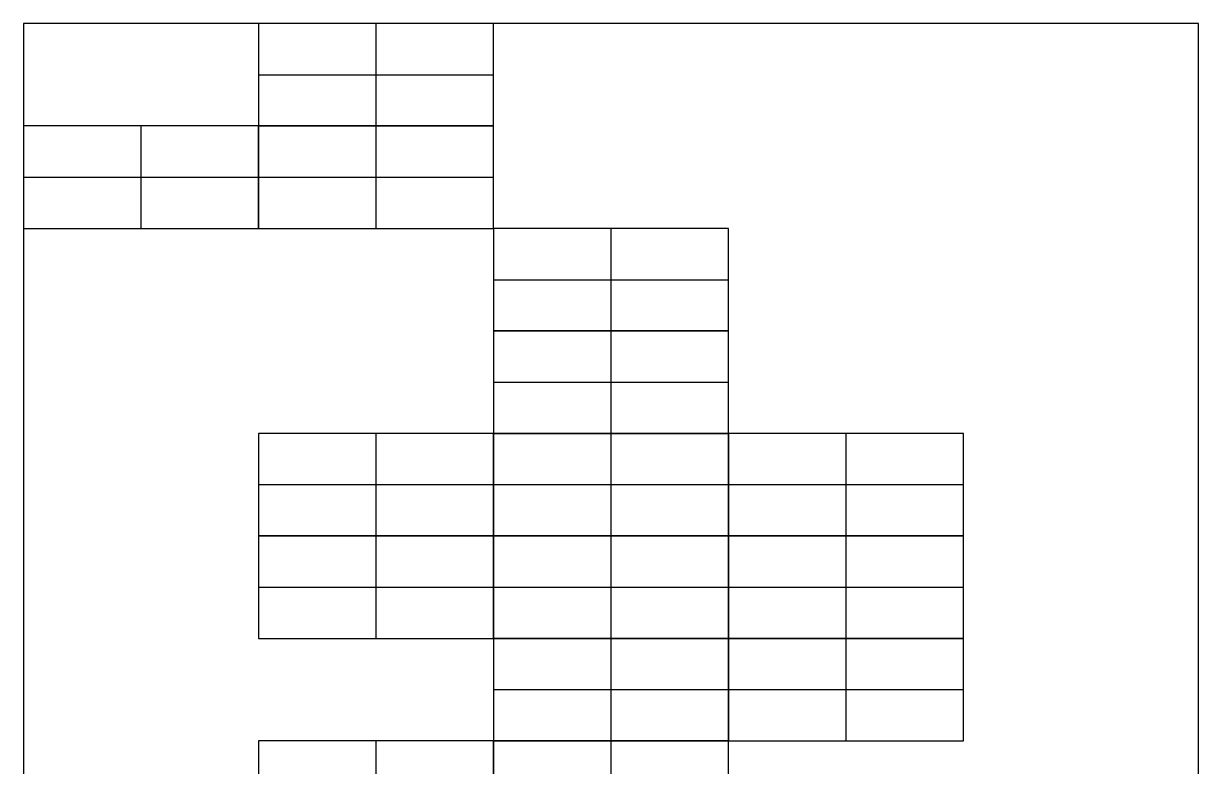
# Model space of a CAD drawing. Header units: millimetres. Extents: x 0.42 to 2.75, y -0.18 to 1.56.
# Drawn here: x 1.56 to 1.9412, y 0.4239 to 0.665 of the extents above; entities that cross this region are included whole.
import ezdxf

# ---------------------------------------------------------------- set-up
doc = ezdxf.new("R2010")
doc.units = ezdxf.units.MM
doc.header["$MEASUREMENT"] = 0
doc.layers.add('PA', color=5, linetype='Continuous', true_color=0x0000ff)

msp = doc.modelspace()

# ---------------------------------------------------------------- linework, layer by layer
at = {"layer": 'PA'}
for p, q in [((1.71248, 0.665), (1.63623, 0.665)), ((1.63623, 0.665), (1.63623, 0.63175)), ((1.71248, 0.665, 0.0225), (1.63623, 0.665, 0.0225)), ((1.63623, 0.665, 0.0225), (1.63623, 0.63175, 0.0225)), ((1.63623, 0.665), (1.63623, 0.665, 0.0225)), ((1.71248, 0.63175), (1.71248, 0.665)), ((1.71248, 0.63175, 0.0225), (1.71248, 0.665, 0.0225)), ((1.71248, 0.665), (1.71248, 0.665, 0.0225)), ((1.63623, 0.63175), (1.55998, 0.63175)), ((1.55998, 0.63175), (1.55998, 0.5985)), ((1.63623, 0.63175, 0.0225), (1.55998, 0.63175, 0.0225)), ((1.55998, 0.63175, 0.0225), (1.55998, 0.5985, 0.0225)), ((1.55998, 0.63175), (1.55998, 0.63175, 0.0225)), ((1.63623, 0.63175, 0.0225), (1.55998, 0.63175, 0.0225)), ((1.55998, 0.63175, 0.0225), (1.55998, 0.5985, 0.0225)), ((1.63623, 0.63175, 0.045), (1.55998, 0.63175, 0.045)), ((1.55998, 0.63175, 0.045), (1.55998, 0.5985, 0.045)), ((1.55998, 0.63175, 0.0225), (1.55998, 0.63175, 0.045)), ((1.63623, 0.5985), (1.63623, 0.63175)), ((1.63623, 0.5985, 0.0225), (1.63623, 0.63175, 0.0225)), ((1.63623, 0.63175), (1.63623, 0.63175, 0.0225)), ((1.63623, 0.5985, 0.0225), (1.63623, 0.63175, 0.0225)), ((1.63623, 0.5985, 0.045), (1.63623, 0.63175, 0.045)), ((1.63623, 0.63175, 0.0225), (1.63623, 0.63175, 0.045)), ((1.71248, 0.63175), (1.63623, 0.63175)), ((1.63623, 0.63175), (1.63623, 0.5985)), ((1.71248, 0.63175, 0.0225), (1.63623, 0.63175, 0.0225)), ((1.63623, 0.63175, 0.0225), (1.63623, 0.5985, 0.0225)), ((1.63623, 0.63175), (1.63623, 0.63175, 0.0225)), ((1.63623, 0.63175), (1.71248, 0.63175)), ((1.63623, 0.63175, 0.0225), (1.71248, 0.63175, 0.0225)), ((1.63623, 0.63175), (1.63623, 0.63175, 0.0225)), ((1.71248, 0.5985), (1.71248, 0.63175)), ((1.71248, 0.5985, 0.0225), (1.71248, 0.63175, 0.0225)), ((1.71248, 0.63175), (1.71248, 0.63175, 0.0225)), ((1.71248, 0.63175), (1.71248, 0.63175, 0.0225)), ((1.55998, 0.5985), (1.63623, 0.5985)), ((1.55998, 0.5985, 0.0225), (1.63623, 0.5985, 0.0225)), ((1.55998, 0.5985), (1.55998, 0.5985, 0.0225)), ((1.55998, 0.5985, 0.0225), (1.63623, 0.5985, 0.0225)), ((1.55998, 0.5985, 0.045), (1.63623, 0.5985, 0.045)), ((1.55998, 0.5985, 0.0225), (1.55998, 0.5985, 0.045)), ((1.63623, 0.5985), (1.63623, 0.5985, 0.0225)), ((1.63623, 0.5985, 0.0225), (1.63623, 0.5985, 0.045)), ((1.63623, 0.5985), (1.71248, 0.5985)), ((1.63623, 0.5985, 0.0225), (1.71248, 0.5985, 0.0225)), ((1.63623, 0.5985), (1.63623, 0.5985, 0.0225)), ((1.71248, 0.5985), (1.71248, 0.5985, 0.0225)), ((1.78873, 0.5985), (1.71248, 0.5985)), ((1.71248, 0.5985), (1.71248, 0.56525)), ((1.78873, 0.5985, 0.0225), (1.71248, 0.5985, 0.0225)), ((1.71248, 0.5985, 0.0225), (1.71248, 0.56525, 0.0225)), ((1.71248, 0.5985), (1.71248, 0.5985, 0.0225)), ((1.78873, 0.56525), (1.78873, 0.5985)), ((1.78873, 0.56525, 0.0225), (1.78873, 0.5985, 0.0225)), ((1.78873, 0.5985), (1.78873, 0.5985, 0.0225)), ((1.78873, 0.56525), (1.71248, 0.56525)), ((1.71248, 0.56525), (1.71248, 0.532)), ((1.78873, 0.56525, 0.0225), (1.71248, 0.56525, 0.0225)), ((1.71248, 0.56525, 0.0225), (1.71248, 0.532, 0.0225)), ((1.71248, 0.56525), (1.71248, 0.56525, 0.0225)), ((1.78873, 0.56525, 0.0225), (1.71248, 0.56525, 0.0225)), ((1.71248, 0.56525, 0.0225), (1.71248, 0.532, 0.0225)), ((1.78873, 0.56525, 0.045), (1.71248, 0.56525, 0.045)), ((1.71248, 0.56525, 0.045), (1.71248, 0.532, 0.045)), ((1.71248, 0.56525, 0.0225), (1.71248, 0.56525, 0.045)), ((1.71248, 0.56525), (1.78873, 0.56525)), ((1.71248, 0.56525, 0.0225), (1.78873, 0.56525, 0.0225)), ((1.71248, 0.56525), (1.71248, 0.56525, 0.0225)), ((1.78873, 0.532), (1.78873, 0.56525)), ((1.78873, 0.532, 0.0225), (1.78873, 0.56525, 0.0225)), ((1.78873, 0.56525), (1.78873, 0.56525, 0.0225)), ((1.78873, 0.532, 0.0225), (1.78873, 0.56525, 0.0225)), ((1.78873, 0.532, 0.045), (1.78873, 0.56525, 0.045)), ((1.78873, 0.56525, 0.0225), (1.78873, 0.56525, 0.045)), ((1.78873, 0.56525), (1.78873, 0.56525, 0.0225)), ((1.71248, 0.532), (1.63623, 0.532)), ((1.63623, 0.532), (1.63623, 0.49875)), ((1.71248, 0.532, 0.0225), (1.63623, 0.532, 0.0225)), ((1.63623, 0.532, 0.0225), (1.63623, 0.49875, 0.0225)), ((1.63623, 0.532), (1.63623, 0.532, 0.0225)), ((1.71248, 0.532, 0.0225), (1.63623, 0.532, 0.0225)), ((1.63623, 0.532, 0.0225), (1.63623, 0.49875, 0.0225)), ((1.71248, 0.532, 0.045), (1.63623, 0.532, 0.045)), ((1.63623, 0.532, 0.045), (1.63623, 0.49875, 0.045)), ((1.63623, 0.532, 0.0225), (1.63623, 0.532, 0.045)), ((1.71248, 0.49875), (1.71248, 0.532)), ((1.71248, 0.49875, 0.0225), (1.71248, 0.532, 0.0225)), ((1.71248, 0.532), (1.71248, 0.532, 0.0225)), ((1.71248, 0.49875, 0.0225), (1.71248, 0.532, 0.0225)), ((1.71248, 0.49875, 0.045), (1.71248, 0.532, 0.045)), ((1.71248, 0.532, 0.0225), (1.71248, 0.532, 0.045)), ((1.78873, 0.532), (1.71248, 0.532)), ((1.71248, 0.532), (1.71248, 0.49875)), ((1.78873, 0.532, 0.0225), (1.71248, 0.532, 0.0225)), ((1.71248, 0.532, 0.0225), (1.71248, 0.49875, 0.0225)), ((1.71248, 0.532), (1.71248, 0.532, 0.0225)), ((1.78873, 0.532, 0.0225), (1.71248, 0.532, 0.0225)), ((1.71248, 0.532, 0.0225), (1.71248, 0.49875, 0.0225)), ((1.78873, 0.532, 0.045), (1.71248, 0.532, 0.045)), ((1.71248, 0.532, 0.045), (1.71248, 0.49875, 0.045)), ((1.71248, 0.532, 0.0225), (1.71248, 0.532, 0.045)), ((1.71248, 0.532), (1.78873, 0.532)), ((1.71248, 0.532, 0.0225), (1.78873, 0.532, 0.0225)), ((1.71248, 0.532), (1.71248, 0.532, 0.0225)), ((1.71248, 0.532, 0.0225), (1.78873, 0.532, 0.0225)), ((1.71248, 0.532, 0.045), (1.78873, 0.532, 0.045)), ((1.71248, 0.532, 0.0225), (1.71248, 0.532, 0.045)), ((1.78873, 0.49875), (1.78873, 0.532)), ((1.78873, 0.49875, 0.0225), (1.78873, 0.532, 0.0225)), ((1.78873, 0.532), (1.78873, 0.532, 0.0225)), ((1.78873, 0.49875, 0.0225), (1.78873, 0.532, 0.0225)), ((1.78873, 0.49875, 0.045), (1.78873, 0.532, 0.045)), ((1.78873, 0.532, 0.0225), (1.78873, 0.532, 0.045)), ((1.78873, 0.532), (1.78873, 0.532, 0.0225)), ((1.78873, 0.532, 0.0225), (1.78873, 0.532, 0.045)), ((1.86498, 0.532), (1.78873, 0.532)), ((1.78873, 0.532), (1.78873, 0.49875)), ((1.86498, 0.532, 0.0225), (1.78873, 0.532, 0.0225)), ((1.78873, 0.532, 0.0225), (1.78873, 0.49875, 0.0225)), ((1.78873, 0.532), (1.78873, 0.532, 0.0225)), ((1.86498, 0.532, 0.0225), (1.78873, 0.532, 0.0225)), ((1.78873, 0.532, 0.0225), (1.78873, 0.49875, 0.0225)), ((1.86498, 0.532, 0.045), (1.78873, 0.532, 0.045)), ((1.78873, 0.532, 0.045), (1.78873, 0.49875, 0.045)), ((1.78873, 0.532, 0.0225), (1.78873, 0.532, 0.045)), ((1.86498, 0.49875), (1.86498, 0.532)), ((1.86498, 0.49875, 0.0225), (1.86498, 0.532, 0.0225)), ((1.86498, 0.532), (1.86498, 0.532, 0.0225)), ((1.86498, 0.49875, 0.0225), (1.86498, 0.532, 0.0225)), ((1.86498, 0.49875, 0.045), (1.86498, 0.532, 0.045)), ((1.86498, 0.532, 0.0225), (1.86498, 0.532, 0.045)), ((1.71248, 0.49875), (1.63623, 0.49875)), ((1.63623, 0.49875), (1.63623, 0.4655)), ((1.71248, 0.49875, 0.0225), (1.63623, 0.49875, 0.0225)), ((1.63623, 0.49875, 0.0225), (1.63623, 0.4655, 0.0225)), ((1.63623, 0.49875), (1.63623, 0.49875, 0.0225)), ((1.71248, 0.49875, 0.0225), (1.63623, 0.49875, 0.0225)), ((1.63623, 0.49875, 0.0225), (1.63623, 0.4655, 0.0225)), ((1.71248, 0.49875, 0.045), (1.63623, 0.49875, 0.045)), ((1.63623, 0.49875, 0.045), (1.63623, 0.4655, 0.045)), ((1.63623, 0.49875, 0.0225), (1.63623, 0.49875, 0.045)), ((1.63623, 0.49875), (1.71248, 0.49875)), ((1.63623, 0.49875, 0.0225), (1.71248, 0.49875, 0.0225)), ((1.63623, 0.49875), (1.63623, 0.49875, 0.0225)), ((1.63623, 0.49875, 0.0225), (1.71248, 0.49875, 0.0225)), ((1.63623, 0.49875, 0.045), (1.71248, 0.49875, 0.045)), ((1.63623, 0.49875, 0.0225), (1.63623, 0.49875, 0.045)), ((1.71248, 0.4655), (1.71248, 0.49875)), ((1.71248, 0.4655, 0.0225), (1.71248, 0.49875, 0.0225)), ((1.71248, 0.49875), (1.71248, 0.49875, 0.0225)), ((1.71248, 0.4655, 0.0225), (1.71248, 0.49875, 0.0225)), ((1.71248, 0.4655, 0.045), (1.71248, 0.49875, 0.045)), ((1.71248, 0.49875, 0.0225), (1.71248, 0.49875, 0.045)), ((1.71248, 0.49875), (1.71248, 0.49875, 0.0225)), ((1.71248, 0.49875, 0.0225), (1.71248, 0.49875, 0.045)), ((1.78873, 0.49875), (1.71248, 0.49875)), ((1.71248, 0.49875), (1.71248, 0.4655)), ((1.78873, 0.49875, 0.0225), (1.71248, 0.49875, 0.0225)), ((1.71248, 0.49875, 0.0225), (1.71248, 0.4655, 0.0225)), ((1.71248, 0.49875), (1.71248, 0.49875, 0.0225)), ((1.78873, 0.49875, 0.0225), (1.71248, 0.49875, 0.0225)), ((1.71248, 0.49875, 0.0225), (1.71248, 0.4655, 0.0225)), ((1.78873, 0.49875, 0.045), (1.71248, 0.49875, 0.045)), ((1.71248, 0.49875, 0.045), (1.71248, 0.4655, 0.045)), ((1.71248, 0.49875, 0.0225), (1.71248, 0.49875, 0.045)), ((1.78873, 0.49875, 0.045), (1.71248, 0.49875, 0.045)), ((1.71248, 0.49875, 0.045), (1.71248, 0.4655, 0.045)), ((1.78873, 0.49875, 0.0675), (1.71248, 0.49875, 0.0675)), ((1.71248, 0.49875, 0.0675), (1.71248, 0.4655, 0.0675)), ((1.71248, 0.49875, 0.045), (1.71248, 0.49875, 0.0675)), ((1.71248, 0.49875), (1.78873, 0.49875)), ((1.71248, 0.49875, 0.0225), (1.78873, 0.49875, 0.0225)), ((1.71248, 0.49875), (1.71248, 0.49875, 0.0225)), ((1.71248, 0.49875, 0.0225), (1.78873, 0.49875, 0.0225)), ((1.71248, 0.49875, 0.045), (1.78873, 0.49875, 0.045)), ((1.71248, 0.49875, 0.0225), (1.71248, 0.49875, 0.045)), ((1.78873, 0.4655), (1.78873, 0.49875)), ((1.78873, 0.4655, 0.0225), (1.78873, 0.49875, 0.0225)), ((1.78873, 0.49875), (1.78873, 0.49875, 0.0225)), ((1.78873, 0.4655, 0.0225), (1.78873, 0.49875, 0.0225)), ((1.78873, 0.4655, 0.045), (1.78873, 0.49875, 0.045)), ((1.78873, 0.49875, 0.0225), (1.78873, 0.49875, 0.045)), ((1.78873, 0.4655, 0.045), (1.78873, 0.49875, 0.045)), ((1.78873, 0.4655, 0.0675), (1.78873, 0.49875, 0.0675)), ((1.78873, 0.49875, 0.045), (1.78873, 0.49875, 0.0675)), ((1.78873, 0.49875), (1.78873, 0.49875, 0.0225)), ((1.78873, 0.49875, 0.0225), (1.78873, 0.49875, 0.045)), ((1.86498, 0.49875), (1.78873, 0.49875)), ((1.78873, 0.49875), (1.78873, 0.4655)), ((1.86498, 0.49875, 0.0225), (1.78873, 0.49875, 0.0225)), ((1.78873, 0.49875, 0.0225), (1.78873, 0.4655, 0.0225)), ((1.78873, 0.49875), (1.78873, 0.49875, 0.0225)), ((1.78873, 0.49875), (1.86498, 0.49875)), ((1.78873, 0.49875, 0.0225), (1.86498, 0.49875, 0.0225)), ((1.78873, 0.49875), (1.78873, 0.49875, 0.0225)), ((1.78873, 0.49875, 0.0225), (1.86498, 0.49875, 0.0225)), ((1.78873, 0.49875, 0.045), (1.86498, 0.49875, 0.045)), ((1.78873, 0.49875, 0.0225), (1.78873, 0.49875, 0.045)), ((1.86498, 0.4655), (1.86498, 0.49875)), ((1.86498, 0.4655, 0.0225), (1.86498, 0.49875, 0.0225)), ((1.86498, 0.49875), (1.86498, 0.49875, 0.0225)), ((1.86498, 0.49875), (1.86498, 0.49875, 0.0225)), ((1.86498, 0.49875, 0.0225), (1.86498, 0.49875, 0.045)), ((1.63623, 0.4655), (1.71248, 0.4655)), ((1.63623, 0.4655, 0.0225), (1.71248, 0.4655, 0.0225)), ((1.63623, 0.4655), (1.63623, 0.4655, 0.0225)), ((1.63623, 0.4655, 0.0225), (1.71248, 0.4655, 0.0225)), ((1.63623, 0.4655, 0.045), (1.71248, 0.4655, 0.045)), ((1.63623, 0.4655, 0.0225), (1.63623, 0.4655, 0.045)), ((1.71248, 0.4655), (1.71248, 0.4655, 0.0225)), ((1.71248, 0.4655, 0.0225), (1.71248, 0.4655, 0.045)), ((1.78873, 0.4655), (1.71248, 0.4655)), ((1.71248, 0.4655), (1.71248, 0.43225)), ((1.78873, 0.4655, 0.0225), (1.71248, 0.4655, 0.0225)), ((1.71248, 0.4655, 0.0225), (1.71248, 0.43225, 0.0225)), ((1.71248, 0.4655), (1.71248, 0.4655, 0.0225)), ((1.71248, 0.4655), (1.78873, 0.4655)), ((1.71248, 0.4655, 0.0225), (1.78873, 0.4655, 0.0225)), ((1.71248, 0.4655), (1.71248, 0.4655, 0.0225)), ((1.71248, 0.4655, 0.0225), (1.78873, 0.4655, 0.0225)), ((1.71248, 0.4655, 0.045), (1.78873, 0.4655, 0.045)), ((1.71248, 0.4655, 0.0225), (1.71248, 0.4655, 0.045)), ((1.71248, 0.4655, 0.045), (1.78873, 0.4655, 0.045)), ((1.71248, 0.4655, 0.0675), (1.78873, 0.4655, 0.0675)), ((1.71248, 0.4655, 0.045), (1.71248, 0.4655, 0.0675)), ((1.78873, 0.43225), (1.78873, 0.4655)), ((1.78873, 0.43225, 0.0225), (1.78873, 0.4655, 0.0225)), ((1.78873, 0.4655), (1.78873, 0.4655, 0.0225)), ((1.78873, 0.4655), (1.78873, 0.4655, 0.0225)), ((1.78873, 0.4655, 0.0225), (1.78873, 0.4655, 0.045)), ((1.78873, 0.4655, 0.045), (1.78873, 0.4655, 0.0675)), ((1.86498, 0.4655), (1.78873, 0.4655)), ((1.78873, 0.4655), (1.78873, 0.43225)), ((1.86498, 0.4655, 0.0225), (1.78873, 0.4655, 0.0225)), ((1.78873, 0.4655, 0.0225), (1.78873, 0.43225, 0.0225)), ((1.78873, 0.4655), (1.78873, 0.4655, 0.0225)), ((1.86498, 0.4655, 0.0225), (1.78873, 0.4655, 0.0225)), ((1.78873, 0.4655, 0.0225), (1.78873, 0.43225, 0.0225)), ((1.86498, 0.4655, 0.045), (1.78873, 0.4655, 0.045)), ((1.78873, 0.4655, 0.045), (1.78873, 0.43225, 0.045)), ((1.78873, 0.4655, 0.0225), (1.78873, 0.4655, 0.045)), ((1.78873, 0.4655), (1.86498, 0.4655)), ((1.78873, 0.4655, 0.0225), (1.86498, 0.4655, 0.0225)), ((1.78873, 0.4655), (1.78873, 0.4655, 0.0225)), ((1.86498, 0.43225), (1.86498, 0.4655)), ((1.86498, 0.43225, 0.0225), (1.86498, 0.4655, 0.0225)), ((1.86498, 0.4655), (1.86498, 0.4655, 0.0225)), ((1.86498, 0.43225, 0.0225), (1.86498, 0.4655, 0.0225)), ((1.86498, 0.43225, 0.045), (1.86498, 0.4655, 0.045)), ((1.86498, 0.4655, 0.0225), (1.86498, 0.4655, 0.045)), ((1.86498, 0.4655), (1.86498, 0.4655, 0.0225)), ((1.71248, 0.43225), (1.63623, 0.43225)), ((1.63623, 0.43225), (1.63623, 0.399)), ((1.71248, 0.43225, 0.0225), (1.63623, 0.43225, 0.0225)), ((1.63623, 0.43225, 0.0225), (1.63623, 0.399, 0.0225)), ((1.63623, 0.43225), (1.63623, 0.43225, 0.0225)), ((1.71248, 0.399), (1.71248, 0.43225)), ((1.71248, 0.399, 0.0225), (1.71248, 0.43225, 0.0225)), ((1.71248, 0.43225), (1.71248, 0.43225, 0.0225)), ((1.78873, 0.43225), (1.71248, 0.43225)), ((1.71248, 0.43225), (1.71248, 0.399)), ((1.78873, 0.43225, 0.0225), (1.71248, 0.43225, 0.0225)), ((1.71248, 0.43225, 0.0225), (1.71248, 0.399, 0.0225)), ((1.71248, 0.43225), (1.71248, 0.43225, 0.0225)), ((1.78873, 0.43225, 0.0225), (1.71248, 0.43225, 0.0225)), ((1.71248, 0.43225, 0.0225), (1.71248, 0.399, 0.0225)), ((1.78873, 0.43225, 0.045), (1.71248, 0.43225, 0.045)), ((1.71248, 0.43225, 0.045), (1.71248, 0.399, 0.045)), ((1.71248, 0.43225, 0.0225), (1.71248, 0.43225, 0.045)), ((1.78873, 0.43225, 0.045), (1.71248, 0.43225, 0.045)), ((1.71248, 0.43225, 0.045), (1.71248, 0.399, 0.045)), ((1.78873, 0.43225, 0.0675), (1.71248, 0.43225, 0.0675)), ((1.71248, 0.43225, 0.0675), (1.71248, 0.399, 0.0675)), ((1.71248, 0.43225, 0.045), (1.71248, 0.43225, 0.0675)), ((1.78873, 0.43225, 0.0675), (1.71248, 0.43225, 0.0675)), ((1.71248, 0.43225, 0.0675), (1.71248, 0.399, 0.0675)), ((1.78873, 0.43225, 0.09), (1.71248, 0.43225, 0.09)), ((1.71248, 0.43225, 0.09), (1.71248, 0.399, 0.09)), ((1.71248, 0.43225, 0.0675), (1.71248, 0.43225, 0.09)), ((1.71248, 0.43225), (1.78873, 0.43225)), ((1.71248, 0.43225, 0.0225), (1.78873, 0.43225, 0.0225)), ((1.71248, 0.43225), (1.71248, 0.43225, 0.0225)), ((1.78873, 0.399), (1.78873, 0.43225)), ((1.78873, 0.399, 0.0225), (1.78873, 0.43225, 0.0225)), ((1.78873, 0.43225), (1.78873, 0.43225, 0.0225)), ((1.78873, 0.399, 0.0225), (1.78873, 0.43225, 0.0225)), ((1.78873, 0.399, 0.045), (1.78873, 0.43225, 0.045)), ((1.78873, 0.43225, 0.0225), (1.78873, 0.43225, 0.045)), ((1.78873, 0.399, 0.045), (1.78873, 0.43225, 0.045)), ((1.78873, 0.399, 0.0675), (1.78873, 0.43225, 0.0675)), ((1.78873, 0.43225, 0.045), (1.78873, 0.43225, 0.0675)), ((1.78873, 0.399, 0.0675), (1.78873, 0.43225, 0.0675)), ((1.78873, 0.399, 0.09), (1.78873, 0.43225, 0.09)), ((1.78873, 0.43225, 0.0675), (1.78873, 0.43225, 0.09)), ((1.78873, 0.43225), (1.78873, 0.43225, 0.0225)), ((1.78873, 0.43225), (1.86498, 0.43225)), ((1.78873, 0.43225, 0.0225), (1.86498, 0.43225, 0.0225)), ((1.78873, 0.43225), (1.78873, 0.43225, 0.0225)), ((1.78873, 0.43225, 0.0225), (1.86498, 0.43225, 0.0225)), ((1.78873, 0.43225, 0.045), (1.86498, 0.43225, 0.045)), ((1.78873, 0.43225, 0.0225), (1.78873, 0.43225, 0.045)), ((1.86498, 0.43225), (1.86498, 0.43225, 0.0225)), ((1.86498, 0.43225, 0.0225), (1.86498, 0.43225, 0.045))]:
    msp.add_line(p, q, dxfattribs=at)
for points in [[(1.55998, 0.665, -0.0225), (1.55998, 0.3325, -0.0225), (1.55998, 0, -0.0225)], [(1.55998, 0.665), (1.55998, 0.3325), (1.55998, 0)], [(1.55998, 0.665, -0.0225), (1.55998, 0.665, -0.01125), (1.55998, 0.665)], [(1.94123, 0.665, -0.0225), (1.75061, 0.665, -0.0225), (1.55998, 0.665, -0.0225)], [(1.94123, 0.665), (1.75061, 0.665), (1.55998, 0.665)], [(1.71248, 0.665, 0.01125), (1.67436, 0.665, 0.01125), (1.63623, 0.665, 0.01125)], [(1.63623, 0.665, 0.01125), (1.63623, 0.64838, 0.01125), (1.63623, 0.63175, 0.01125)], [(1.67436, 0.665), (1.67436, 0.665, 0.01125), (1.67436, 0.665, 0.0225)], [(1.67436, 0.63175), (1.67436, 0.64838), (1.67436, 0.665)], [(1.67436, 0.63175, 0.0225), (1.67436, 0.64838, 0.0225), (1.67436, 0.665, 0.0225)], [(1.71248, 0.63175, 0.01125), (1.71248, 0.64838, 0.01125), (1.71248, 0.665, 0.01125)], [(1.94123, 0, -0.0225), (1.94123, 0.3325, -0.0225), (1.94123, 0.665, -0.0225)], [(1.94123, 0.665, -0.0225), (1.94123, 0.665, -0.01125), (1.94123, 0.665)], [(1.94123, 0), (1.94123, 0.3325), (1.94123, 0.665)], [(1.63623, 0.64838), (1.63623, 0.64838, 0.01125), (1.63623, 0.64838, 0.0225)], [(1.63623, 0.64838), (1.67436, 0.64838), (1.71248, 0.64838)], [(1.63623, 0.64838, 0.0225), (1.67436, 0.64838, 0.0225), (1.71248, 0.64838, 0.0225)], [(1.71248, 0.64838), (1.71248, 0.64838, 0.01125), (1.71248, 0.64838, 0.0225)], [(1.63623, 0.63175, 0.01125), (1.59811, 0.63175, 0.01125), (1.55998, 0.63175, 0.01125)], [(1.55998, 0.63175, 0.01125), (1.55998, 0.61513, 0.01125), (1.55998, 0.5985, 0.01125)], [(1.63623, 0.63175, 0.03375), (1.59811, 0.63175, 0.03375), (1.55998, 0.63175, 0.03375)], [(1.55998, 0.63175, 0.03375), (1.55998, 0.61513, 0.03375), (1.55998, 0.5985, 0.03375)], [(1.59811, 0.63175), (1.59811, 0.63175, 0.01125), (1.59811, 0.63175, 0.0225)], [(1.59811, 0.5985), (1.59811, 0.61513), (1.59811, 0.63175)], [(1.59811, 0.5985, 0.0225), (1.59811, 0.61513, 0.0225), (1.59811, 0.63175, 0.0225)], [(1.59811, 0.63175, 0.0225), (1.59811, 0.63175, 0.03375), (1.59811, 0.63175, 0.045)], [(1.59811, 0.5985, 0.0225), (1.59811, 0.61513, 0.0225), (1.59811, 0.63175, 0.0225)], [(1.59811, 0.5985, 0.045), (1.59811, 0.61513, 0.045), (1.59811, 0.63175, 0.045)], [(1.63623, 0.5985, 0.01125), (1.63623, 0.61513, 0.01125), (1.63623, 0.63175, 0.01125)], [(1.63623, 0.5985, 0.03375), (1.63623, 0.61513, 0.03375), (1.63623, 0.63175, 0.03375)], [(1.71248, 0.63175, 0.01125), (1.67436, 0.63175, 0.01125), (1.63623, 0.63175, 0.01125)], [(1.63623, 0.63175, 0.01125), (1.63623, 0.61513, 0.01125), (1.63623, 0.5985, 0.01125)], [(1.63623, 0.63175, 0.01125), (1.67436, 0.63175, 0.01125), (1.71248, 0.63175, 0.01125)], [(1.67436, 0.63175), (1.67436, 0.63175, 0.01125), (1.67436, 0.63175, 0.0225)], [(1.67436, 0.5985), (1.67436, 0.61513), (1.67436, 0.63175)], [(1.67436, 0.5985, 0.0225), (1.67436, 0.61513, 0.0225), (1.67436, 0.63175, 0.0225)], [(1.67436, 0.63175), (1.67436, 0.63175, 0.01125), (1.67436, 0.63175, 0.0225)], [(1.71248, 0.5985, 0.01125), (1.71248, 0.61513, 0.01125), (1.71248, 0.63175, 0.01125)], [(1.55998, 0.61513), (1.55998, 0.61513, 0.01125), (1.55998, 0.61513, 0.0225)], [(1.55998, 0.61513), (1.59811, 0.61513), (1.63623, 0.61513)], [(1.55998, 0.61513, 0.0225), (1.59811, 0.61513, 0.0225), (1.63623, 0.61513, 0.0225)], [(1.55998, 0.61513, 0.0225), (1.55998, 0.61513, 0.03375), (1.55998, 0.61513, 0.045)], [(1.55998, 0.61513, 0.0225), (1.59811, 0.61513, 0.0225), (1.63623, 0.61513, 0.0225)], [(1.55998, 0.61513, 0.045), (1.59811, 0.61513, 0.045), (1.63623, 0.61513, 0.045)], [(1.63623, 0.61513), (1.63623, 0.61513, 0.01125), (1.63623, 0.61513, 0.0225)], [(1.63623, 0.61513, 0.0225), (1.63623, 0.61513, 0.03375), (1.63623, 0.61513, 0.045)], [(1.63623, 0.61513), (1.63623, 0.61513, 0.01125), (1.63623, 0.61513, 0.0225)], [(1.63623, 0.61513), (1.67436, 0.61513), (1.71248, 0.61513)], [(1.63623, 0.61513, 0.0225), (1.67436, 0.61513, 0.0225), (1.71248, 0.61513, 0.0225)], [(1.71248, 0.61513), (1.71248, 0.61513, 0.01125), (1.71248, 0.61513, 0.0225)], [(1.55998, 0.5985, 0.01125), (1.59811, 0.5985, 0.01125), (1.63623, 0.5985, 0.01125)], [(1.55998, 0.5985, 0.03375), (1.59811, 0.5985, 0.03375), (1.63623, 0.5985, 0.03375)], [(1.59811, 0.5985), (1.59811, 0.5985, 0.01125), (1.59811, 0.5985, 0.0225)], [(1.59811, 0.5985, 0.0225), (1.59811, 0.5985, 0.03375), (1.59811, 0.5985, 0.045)], [(1.63623, 0.5985, 0.01125), (1.67436, 0.5985, 0.01125), (1.71248, 0.5985, 0.01125)], [(1.67436, 0.5985), (1.67436, 0.5985, 0.01125), (1.67436, 0.5985, 0.0225)], [(1.78873, 0.5985, 0.01125), (1.75061, 0.5985, 0.01125), (1.71248, 0.5985, 0.01125)], [(1.71248, 0.5985, 0.01125), (1.71248, 0.58188, 0.01125), (1.71248, 0.56525, 0.01125)], [(1.75061, 0.5985), (1.75061, 0.5985, 0.01125), (1.75061, 0.5985, 0.0225)], [(1.75061, 0.56525), (1.75061, 0.58188), (1.75061, 0.5985)], [(1.75061, 0.56525, 0.0225), (1.75061, 0.58188, 0.0225), (1.75061, 0.5985, 0.0225)], [(1.78873, 0.56525, 0.01125), (1.78873, 0.58188, 0.01125), (1.78873, 0.5985, 0.01125)], [(1.71248, 0.58188), (1.71248, 0.58188, 0.01125), (1.71248, 0.58188, 0.0225)], [(1.71248, 0.58188), (1.75061, 0.58188), (1.78873, 0.58188)], [(1.71248, 0.58188, 0.0225), (1.75061, 0.58188, 0.0225), (1.78873, 0.58188, 0.0225)], [(1.78873, 0.58188), (1.78873, 0.58188, 0.01125), (1.78873, 0.58188, 0.0225)], [(1.78873, 0.56525, 0.01125), (1.75061, 0.56525, 0.01125), (1.71248, 0.56525, 0.01125)], [(1.71248, 0.56525, 0.01125), (1.71248, 0.54863, 0.01125), (1.71248, 0.532, 0.01125)], [(1.78873, 0.56525, 0.03375), (1.75061, 0.56525, 0.03375), (1.71248, 0.56525, 0.03375)], [(1.71248, 0.56525, 0.03375), (1.71248, 0.54863, 0.03375), (1.71248, 0.532, 0.03375)], [(1.71248, 0.56525, 0.01125), (1.75061, 0.56525, 0.01125), (1.78873, 0.56525, 0.01125)], [(1.75061, 0.56525), (1.75061, 0.56525, 0.01125), (1.75061, 0.56525, 0.0225)], [(1.75061, 0.532), (1.75061, 0.54863), (1.75061, 0.56525)], [(1.75061, 0.532, 0.0225), (1.75061, 0.54863, 0.0225), (1.75061, 0.56525, 0.0225)], [(1.75061, 0.56525, 0.0225), (1.75061, 0.56525, 0.03375), (1.75061, 0.56525, 0.045)], [(1.75061, 0.532, 0.0225), (1.75061, 0.54863, 0.0225), (1.75061, 0.56525, 0.0225)], [(1.75061, 0.532, 0.045), (1.75061, 0.54863, 0.045), (1.75061, 0.56525, 0.045)], [(1.75061, 0.56525), (1.75061, 0.56525, 0.01125), (1.75061, 0.56525, 0.0225)], [(1.78873, 0.532, 0.01125), (1.78873, 0.54863, 0.01125), (1.78873, 0.56525, 0.01125)], [(1.78873, 0.532, 0.03375), (1.78873, 0.54863, 0.03375), (1.78873, 0.56525, 0.03375)], [(1.71248, 0.54863), (1.71248, 0.54863, 0.01125), (1.71248, 0.54863, 0.0225)], [(1.71248, 0.54863), (1.75061, 0.54863), (1.78873, 0.54863)], [(1.71248, 0.54863, 0.0225), (1.75061, 0.54863, 0.0225), (1.78873, 0.54863, 0.0225)], [(1.71248, 0.54863, 0.0225), (1.71248, 0.54863, 0.03375), (1.71248, 0.54863, 0.045)], [(1.71248, 0.54863, 0.0225), (1.75061, 0.54863, 0.0225), (1.78873, 0.54863, 0.0225)], [(1.71248, 0.54863, 0.045), (1.75061, 0.54863, 0.045), (1.78873, 0.54863, 0.045)], [(1.78873, 0.54863), (1.78873, 0.54863, 0.01125), (1.78873, 0.54863, 0.0225)], [(1.78873, 0.54863, 0.0225), (1.78873, 0.54863, 0.03375), (1.78873, 0.54863, 0.045)], [(1.71248, 0.532, 0.01125), (1.67436, 0.532, 0.01125), (1.63623, 0.532, 0.01125)], [(1.63623, 0.532, 0.01125), (1.63623, 0.51538, 0.01125), (1.63623, 0.49875, 0.01125)], [(1.71248, 0.532, 0.03375), (1.67436, 0.532, 0.03375), (1.63623, 0.532, 0.03375)], [(1.63623, 0.532, 0.03375), (1.63623, 0.51538, 0.03375), (1.63623, 0.49875, 0.03375)], [(1.67436, 0.532), (1.67436, 0.532, 0.01125), (1.67436, 0.532, 0.0225)], [(1.67436, 0.49875), (1.67436, 0.51538), (1.67436, 0.532)], [(1.67436, 0.49875, 0.0225), (1.67436, 0.51538, 0.0225), (1.67436, 0.532, 0.0225)], [(1.67436, 0.532, 0.0225), (1.67436, 0.532, 0.03375), (1.67436, 0.532, 0.045)], [(1.67436, 0.49875, 0.0225), (1.67436, 0.51538, 0.0225), (1.67436, 0.532, 0.0225)], [(1.67436, 0.49875, 0.045), (1.67436, 0.51538, 0.045), (1.67436, 0.532, 0.045)], [(1.71248, 0.49875, 0.01125), (1.71248, 0.51538, 0.01125), (1.71248, 0.532, 0.01125)], [(1.71248, 0.49875, 0.03375), (1.71248, 0.51538, 0.03375), (1.71248, 0.532, 0.03375)], [(1.78873, 0.532, 0.01125), (1.75061, 0.532, 0.01125), (1.71248, 0.532, 0.01125)], [(1.71248, 0.532, 0.01125), (1.71248, 0.51538, 0.01125), (1.71248, 0.49875, 0.01125)], [(1.78873, 0.532, 0.03375), (1.75061, 0.532, 0.03375), (1.71248, 0.532, 0.03375)], [(1.71248, 0.532, 0.03375), (1.71248, 0.51538, 0.03375), (1.71248, 0.49875, 0.03375)], [(1.71248, 0.532, 0.01125), (1.75061, 0.532, 0.01125), (1.78873, 0.532, 0.01125)], [(1.71248, 0.532, 0.03375), (1.75061, 0.532, 0.03375), (1.78873, 0.532, 0.03375)], [(1.75061, 0.532), (1.75061, 0.532, 0.01125), (1.75061, 0.532, 0.0225)], [(1.75061, 0.49875), (1.75061, 0.51538), (1.75061, 0.532)], [(1.75061, 0.49875, 0.0225), (1.75061, 0.51538, 0.0225), (1.75061, 0.532, 0.0225)], [(1.75061, 0.532, 0.0225), (1.75061, 0.532, 0.03375), (1.75061, 0.532, 0.045)], [(1.75061, 0.49875, 0.0225), (1.75061, 0.51538, 0.0225), (1.75061, 0.532, 0.0225)], [(1.75061, 0.49875, 0.045), (1.75061, 0.51538, 0.045), (1.75061, 0.532, 0.045)], [(1.75061, 0.532), (1.75061, 0.532, 0.01125), (1.75061, 0.532, 0.0225)], [(1.75061, 0.532, 0.0225), (1.75061, 0.532, 0.03375), (1.75061, 0.532, 0.045)], [(1.78873, 0.49875, 0.01125), (1.78873, 0.51538, 0.01125), (1.78873, 0.532, 0.01125)], [(1.78873, 0.49875, 0.03375), (1.78873, 0.51538, 0.03375), (1.78873, 0.532, 0.03375)], [(1.86498, 0.532, 0.01125), (1.82686, 0.532, 0.01125), (1.78873, 0.532, 0.01125)], [(1.78873, 0.532, 0.01125), (1.78873, 0.51538, 0.01125), (1.78873, 0.49875, 0.01125)], [(1.86498, 0.532, 0.03375), (1.82686, 0.532, 0.03375), (1.78873, 0.532, 0.03375)], [(1.78873, 0.532, 0.03375), (1.78873, 0.51538, 0.03375), (1.78873, 0.49875, 0.03375)], [(1.82686, 0.532), (1.82686, 0.532, 0.01125), (1.82686, 0.532, 0.0225)], [(1.82686, 0.49875), (1.82686, 0.51538), (1.82686, 0.532)], [(1.82686, 0.49875, 0.0225), (1.82686, 0.51538, 0.0225), (1.82686, 0.532, 0.0225)], [(1.82686, 0.532, 0.0225), (1.82686, 0.532, 0.03375), (1.82686, 0.532, 0.045)], [(1.82686, 0.49875, 0.0225), (1.82686, 0.51538, 0.0225), (1.82686, 0.532, 0.0225)], [(1.82686, 0.49875, 0.045), (1.82686, 0.51538, 0.045), (1.82686, 0.532, 0.045)], [(1.86498, 0.49875, 0.01125), (1.86498, 0.51538, 0.01125), (1.86498, 0.532, 0.01125)], [(1.86498, 0.49875, 0.03375), (1.86498, 0.51538, 0.03375), (1.86498, 0.532, 0.03375)], [(1.63623, 0.51538), (1.63623, 0.51538, 0.01125), (1.63623, 0.51538, 0.0225)], [(1.63623, 0.51538), (1.67436, 0.51538), (1.71248, 0.51538)], [(1.63623, 0.51538, 0.0225), (1.67436, 0.51538, 0.0225), (1.71248, 0.51538, 0.0225)], [(1.63623, 0.51538, 0.0225), (1.63623, 0.51538, 0.03375), (1.63623, 0.51538, 0.045)], [(1.63623, 0.51538, 0.0225), (1.67436, 0.51538, 0.0225), (1.71248, 0.51538, 0.0225)], [(1.63623, 0.51538, 0.045), (1.67436, 0.51538, 0.045), (1.71248, 0.51538, 0.045)], [(1.71248, 0.51538), (1.71248, 0.51538, 0.01125), (1.71248, 0.51538, 0.0225)], [(1.71248, 0.51538, 0.0225), (1.71248, 0.51538, 0.03375), (1.71248, 0.51538, 0.045)], [(1.71248, 0.51538), (1.71248, 0.51538, 0.01125), (1.71248, 0.51538, 0.0225)], [(1.71248, 0.51538), (1.75061, 0.51538), (1.78873, 0.51538)], [(1.71248, 0.51538, 0.0225), (1.75061, 0.51538, 0.0225), (1.78873, 0.51538, 0.0225)], [(1.71248, 0.51538, 0.0225), (1.71248, 0.51538, 0.03375), (1.71248, 0.51538, 0.045)], [(1.71248, 0.51538, 0.0225), (1.75061, 0.51538, 0.0225), (1.78873, 0.51538, 0.0225)], [(1.71248, 0.51538, 0.045), (1.75061, 0.51538, 0.045), (1.78873, 0.51538, 0.045)], [(1.78873, 0.51538), (1.78873, 0.51538, 0.01125), (1.78873, 0.51538, 0.0225)], [(1.78873, 0.51538, 0.0225), (1.78873, 0.51538, 0.03375), (1.78873, 0.51538, 0.045)], [(1.78873, 0.51538), (1.78873, 0.51538, 0.01125), (1.78873, 0.51538, 0.0225)], [(1.78873, 0.51538), (1.82686, 0.51538), (1.86498, 0.51538)], [(1.78873, 0.51538, 0.0225), (1.82686, 0.51538, 0.0225), (1.86498, 0.51538, 0.0225)], [(1.78873, 0.51538, 0.0225), (1.78873, 0.51538, 0.03375), (1.78873, 0.51538, 0.045)], [(1.78873, 0.51538, 0.0225), (1.82686, 0.51538, 0.0225), (1.86498, 0.51538, 0.0225)], [(1.78873, 0.51538, 0.045), (1.82686, 0.51538, 0.045), (1.86498, 0.51538, 0.045)], [(1.86498, 0.51538), (1.86498, 0.51538, 0.01125), (1.86498, 0.51538, 0.0225)], [(1.86498, 0.51538, 0.0225), (1.86498, 0.51538, 0.03375), (1.86498, 0.51538, 0.045)], [(1.71248, 0.49875, 0.01125), (1.67436, 0.49875, 0.01125), (1.63623, 0.49875, 0.01125)], [(1.63623, 0.49875, 0.01125), (1.63623, 0.48213, 0.01125), (1.63623, 0.4655, 0.01125)], [(1.71248, 0.49875, 0.03375), (1.67436, 0.49875, 0.03375), (1.63623, 0.49875, 0.03375)], [(1.63623, 0.49875, 0.03375), (1.63623, 0.48213, 0.03375), (1.63623, 0.4655, 0.03375)], [(1.63623, 0.49875, 0.01125), (1.67436, 0.49875, 0.01125), (1.71248, 0.49875, 0.01125)], [(1.63623, 0.49875, 0.03375), (1.67436, 0.49875, 0.03375), (1.71248, 0.49875, 0.03375)], [(1.67436, 0.49875), (1.67436, 0.49875, 0.01125), (1.67436, 0.49875, 0.0225)], [(1.67436, 0.4655), (1.67436, 0.48213), (1.67436, 0.49875)], [(1.67436, 0.4655, 0.0225), (1.67436, 0.48213, 0.0225), (1.67436, 0.49875, 0.0225)], [(1.67436, 0.49875, 0.0225), (1.67436, 0.49875, 0.03375), (1.67436, 0.49875, 0.045)], [(1.67436, 0.4655, 0.0225), (1.67436, 0.48213, 0.0225), (1.67436, 0.49875, 0.0225)], [(1.67436, 0.4655, 0.045), (1.67436, 0.48213, 0.045), (1.67436, 0.49875, 0.045)], [(1.67436, 0.49875), (1.67436, 0.49875, 0.01125), (1.67436, 0.49875, 0.0225)], [(1.67436, 0.49875, 0.0225), (1.67436, 0.49875, 0.03375), (1.67436, 0.49875, 0.045)], [(1.71248, 0.4655, 0.01125), (1.71248, 0.48213, 0.01125), (1.71248, 0.49875, 0.01125)], [(1.71248, 0.4655, 0.03375), (1.71248, 0.48213, 0.03375), (1.71248, 0.49875, 0.03375)], [(1.78873, 0.49875, 0.01125), (1.75061, 0.49875, 0.01125), (1.71248, 0.49875, 0.01125)], [(1.71248, 0.49875, 0.01125), (1.71248, 0.48213, 0.01125), (1.71248, 0.4655, 0.01125)], [(1.78873, 0.49875, 0.03375), (1.75061, 0.49875, 0.03375), (1.71248, 0.49875, 0.03375)], [(1.71248, 0.49875, 0.03375), (1.71248, 0.48213, 0.03375), (1.71248, 0.4655, 0.03375)], [(1.78873, 0.49875, 0.05625), (1.75061, 0.49875, 0.05625), (1.71248, 0.49875, 0.05625)], [(1.71248, 0.49875, 0.05625), (1.71248, 0.48213, 0.05625), (1.71248, 0.4655, 0.05625)], [(1.71248, 0.49875, 0.01125), (1.75061, 0.49875, 0.01125), (1.78873, 0.49875, 0.01125)], [(1.71248, 0.49875, 0.03375), (1.75061, 0.49875, 0.03375), (1.78873, 0.49875, 0.03375)], [(1.75061, 0.49875), (1.75061, 0.49875, 0.01125), (1.75061, 0.49875, 0.0225)], [(1.75061, 0.4655), (1.75061, 0.48213), (1.75061, 0.49875)], [(1.75061, 0.4655, 0.0225), (1.75061, 0.48213, 0.0225), (1.75061, 0.49875, 0.0225)], [(1.75061, 0.49875, 0.0225), (1.75061, 0.49875, 0.03375), (1.75061, 0.49875, 0.045)], [(1.75061, 0.4655, 0.0225), (1.75061, 0.48213, 0.0225), (1.75061, 0.49875, 0.0225)], [(1.75061, 0.4655, 0.045), (1.75061, 0.48213, 0.045), (1.75061, 0.49875, 0.045)], [(1.75061, 0.49875, 0.045), (1.75061, 0.49875, 0.05625), (1.75061, 0.49875, 0.0675)], [(1.75061, 0.4655, 0.045), (1.75061, 0.48213, 0.045), (1.75061, 0.49875, 0.045)], [(1.75061, 0.4655, 0.0675), (1.75061, 0.48213, 0.0675), (1.75061, 0.49875, 0.0675)], [(1.75061, 0.49875), (1.75061, 0.49875, 0.01125), (1.75061, 0.49875, 0.0225)], [(1.75061, 0.49875, 0.0225), (1.75061, 0.49875, 0.03375), (1.75061, 0.49875, 0.045)], [(1.78873, 0.4655, 0.01125), (1.78873, 0.48213, 0.01125), (1.78873, 0.49875, 0.01125)], [(1.78873, 0.4655, 0.03375), (1.78873, 0.48213, 0.03375), (1.78873, 0.49875, 0.03375)], [(1.78873, 0.4655, 0.05625), (1.78873, 0.48213, 0.05625), (1.78873, 0.49875, 0.05625)], [(1.86498, 0.49875, 0.01125), (1.82686, 0.49875, 0.01125), (1.78873, 0.49875, 0.01125)], [(1.78873, 0.49875, 0.01125), (1.78873, 0.48213, 0.01125), (1.78873, 0.4655, 0.01125)], [(1.78873, 0.49875, 0.01125), (1.82686, 0.49875, 0.01125), (1.86498, 0.49875, 0.01125)], [(1.78873, 0.49875, 0.03375), (1.82686, 0.49875, 0.03375), (1.86498, 0.49875, 0.03375)], [(1.82686, 0.49875), (1.82686, 0.49875, 0.01125), (1.82686, 0.49875, 0.0225)], [(1.82686, 0.4655), (1.82686, 0.48213), (1.82686, 0.49875)], [(1.82686, 0.4655, 0.0225), (1.82686, 0.48213, 0.0225), (1.82686, 0.49875, 0.0225)], [(1.82686, 0.49875), (1.82686, 0.49875, 0.01125), (1.82686, 0.49875, 0.0225)], [(1.82686, 0.49875, 0.0225), (1.82686, 0.49875, 0.03375), (1.82686, 0.49875, 0.045)], [(1.86498, 0.4655, 0.01125), (1.86498, 0.48213, 0.01125), (1.86498, 0.49875, 0.01125)], [(1.63623, 0.48213), (1.63623, 0.48213, 0.01125), (1.63623, 0.48213, 0.0225)], [(1.63623, 0.48213), (1.67436, 0.48213), (1.71248, 0.48213)], [(1.63623, 0.48213, 0.0225), (1.67436, 0.48213, 0.0225), (1.71248, 0.48213, 0.0225)], [(1.63623, 0.48213, 0.0225), (1.63623, 0.48213, 0.03375), (1.63623, 0.48213, 0.045)], [(1.63623, 0.48213, 0.0225), (1.67436, 0.48213, 0.0225), (1.71248, 0.48213, 0.0225)], [(1.63623, 0.48213, 0.045), (1.67436, 0.48213, 0.045), (1.71248, 0.48213, 0.045)], [(1.71248, 0.48213), (1.71248, 0.48213, 0.01125), (1.71248, 0.48213, 0.0225)], [(1.71248, 0.48213, 0.0225), (1.71248, 0.48213, 0.03375), (1.71248, 0.48213, 0.045)], [(1.71248, 0.48213), (1.71248, 0.48213, 0.01125), (1.71248, 0.48213, 0.0225)], [(1.71248, 0.48213), (1.75061, 0.48213), (1.78873, 0.48213)], [(1.71248, 0.48213, 0.0225), (1.75061, 0.48213, 0.0225), (1.78873, 0.48213, 0.0225)], [(1.71248, 0.48213, 0.0225), (1.71248, 0.48213, 0.03375), (1.71248, 0.48213, 0.045)], [(1.71248, 0.48213, 0.0225), (1.75061, 0.48213, 0.0225), (1.78873, 0.48213, 0.0225)], [(1.71248, 0.48213, 0.045), (1.75061, 0.48213, 0.045), (1.78873, 0.48213, 0.045)], [(1.71248, 0.48213, 0.045), (1.71248, 0.48213, 0.05625), (1.71248, 0.48213, 0.0675)], [(1.71248, 0.48213, 0.045), (1.75061, 0.48213, 0.045), (1.78873, 0.48213, 0.045)], [(1.71248, 0.48213, 0.0675), (1.75061, 0.48213, 0.0675), (1.78873, 0.48213, 0.0675)], [(1.78873, 0.48213), (1.78873, 0.48213, 0.01125), (1.78873, 0.48213, 0.0225)], [(1.78873, 0.48213, 0.0225), (1.78873, 0.48213, 0.03375), (1.78873, 0.48213, 0.045)], [(1.78873, 0.48213, 0.045), (1.78873, 0.48213, 0.05625), (1.78873, 0.48213, 0.0675)], [(1.78873, 0.48213), (1.78873, 0.48213, 0.01125), (1.78873, 0.48213, 0.0225)], [(1.78873, 0.48213), (1.82686, 0.48213), (1.86498, 0.48213)], [(1.78873, 0.48213, 0.0225), (1.82686, 0.48213, 0.0225), (1.86498, 0.48213, 0.0225)], [(1.86498, 0.48213), (1.86498, 0.48213, 0.01125), (1.86498, 0.48213, 0.0225)], [(1.63623, 0.4655, 0.01125), (1.67436, 0.4655, 0.01125), (1.71248, 0.4655, 0.01125)], [(1.63623, 0.4655, 0.03375), (1.67436, 0.4655, 0.03375), (1.71248, 0.4655, 0.03375)], [(1.67436, 0.4655), (1.67436, 0.4655, 0.01125), (1.67436, 0.4655, 0.0225)], [(1.67436, 0.4655, 0.0225), (1.67436, 0.4655, 0.03375), (1.67436, 0.4655, 0.045)], [(1.78873, 0.4655, 0.01125), (1.75061, 0.4655, 0.01125), (1.71248, 0.4655, 0.01125)], [(1.71248, 0.4655, 0.01125), (1.71248, 0.44888, 0.01125), (1.71248, 0.43225, 0.01125)], [(1.71248, 0.4655, 0.01125), (1.75061, 0.4655, 0.01125), (1.78873, 0.4655, 0.01125)], [(1.71248, 0.4655, 0.03375), (1.75061, 0.4655, 0.03375), (1.78873, 0.4655, 0.03375)], [(1.71248, 0.4655, 0.05625), (1.75061, 0.4655, 0.05625), (1.78873, 0.4655, 0.05625)], [(1.75061, 0.4655), (1.75061, 0.4655, 0.01125), (1.75061, 0.4655, 0.0225)], [(1.75061, 0.43225), (1.75061, 0.44888), (1.75061, 0.4655)], [(1.75061, 0.43225, 0.0225), (1.75061, 0.44888, 0.0225), (1.75061, 0.4655, 0.0225)], [(1.75061, 0.4655), (1.75061, 0.4655, 0.01125), (1.75061, 0.4655, 0.0225)], [(1.75061, 0.4655, 0.0225), (1.75061, 0.4655, 0.03375), (1.75061, 0.4655, 0.045)], [(1.75061, 0.4655, 0.045), (1.75061, 0.4655, 0.05625), (1.75061, 0.4655, 0.0675)], [(1.78873, 0.43225, 0.01125), (1.78873, 0.44888, 0.01125), (1.78873, 0.4655, 0.01125)], [(1.86498, 0.4655, 0.01125), (1.82686, 0.4655, 0.01125), (1.78873, 0.4655, 0.01125)], [(1.78873, 0.4655, 0.01125), (1.78873, 0.44888, 0.01125), (1.78873, 0.43225, 0.01125)], [(1.86498, 0.4655, 0.03375), (1.82686, 0.4655, 0.03375), (1.78873, 0.4655, 0.03375)], [(1.78873, 0.4655, 0.03375), (1.78873, 0.44888, 0.03375), (1.78873, 0.43225, 0.03375)], [(1.78873, 0.4655, 0.01125), (1.82686, 0.4655, 0.01125), (1.86498, 0.4655, 0.01125)], [(1.82686, 0.4655), (1.82686, 0.4655, 0.01125), (1.82686, 0.4655, 0.0225)], [(1.82686, 0.43225), (1.82686, 0.44888), (1.82686, 0.4655)], [(1.82686, 0.43225, 0.0225), (1.82686, 0.44888, 0.0225), (1.82686, 0.4655, 0.0225)], [(1.82686, 0.4655, 0.0225), (1.82686, 0.4655, 0.03375), (1.82686, 0.4655, 0.045)], [(1.82686, 0.43225, 0.0225), (1.82686, 0.44888, 0.0225), (1.82686, 0.4655, 0.0225)], [(1.82686, 0.43225, 0.045), (1.82686, 0.44888, 0.045), (1.82686, 0.4655, 0.045)], [(1.82686, 0.4655), (1.82686, 0.4655, 0.01125), (1.82686, 0.4655, 0.0225)], [(1.86498, 0.43225, 0.01125), (1.86498, 0.44888, 0.01125), (1.86498, 0.4655, 0.01125)], [(1.86498, 0.43225, 0.03375), (1.86498, 0.44888, 0.03375), (1.86498, 0.4655, 0.03375)], [(1.71248, 0.44888), (1.71248, 0.44888, 0.01125), (1.71248, 0.44888, 0.0225)], [(1.71248, 0.44888), (1.75061, 0.44888), (1.78873, 0.44888)], [(1.71248, 0.44888, 0.0225), (1.75061, 0.44888, 0.0225), (1.78873, 0.44888, 0.0225)], [(1.78873, 0.44888), (1.78873, 0.44888, 0.01125), (1.78873, 0.44888, 0.0225)], [(1.78873, 0.44888), (1.78873, 0.44888, 0.01125), (1.78873, 0.44888, 0.0225)], [(1.78873, 0.44888), (1.82686, 0.44888), (1.86498, 0.44888)], [(1.78873, 0.44888, 0.0225), (1.82686, 0.44888, 0.0225), (1.86498, 0.44888, 0.0225)], [(1.78873, 0.44888, 0.0225), (1.78873, 0.44888, 0.03375), (1.78873, 0.44888, 0.045)], [(1.78873, 0.44888, 0.0225), (1.82686, 0.44888, 0.0225), (1.86498, 0.44888, 0.0225)], [(1.78873, 0.44888, 0.045), (1.82686, 0.44888, 0.045), (1.86498, 0.44888, 0.045)], [(1.86498, 0.44888), (1.86498, 0.44888, 0.01125), (1.86498, 0.44888, 0.0225)], [(1.86498, 0.44888, 0.0225), (1.86498, 0.44888, 0.03375), (1.86498, 0.44888, 0.045)], [(1.71248, 0.43225, 0.01125), (1.67436, 0.43225, 0.01125), (1.63623, 0.43225, 0.01125)], [(1.63623, 0.43225, 0.01125), (1.63623, 0.41563, 0.01125), (1.63623, 0.399, 0.01125)], [(1.67436, 0.43225), (1.67436, 0.43225, 0.01125), (1.67436, 0.43225, 0.0225)], [(1.67436, 0.399), (1.67436, 0.41563), (1.67436, 0.43225)], [(1.67436, 0.399, 0.0225), (1.67436, 0.41563, 0.0225), (1.67436, 0.43225, 0.0225)], [(1.71248, 0.399, 0.01125), (1.71248, 0.41563, 0.01125), (1.71248, 0.43225, 0.01125)], [(1.78873, 0.43225, 0.01125), (1.75061, 0.43225, 0.01125), (1.71248, 0.43225, 0.01125)], [(1.71248, 0.43225, 0.01125), (1.71248, 0.41563, 0.01125), (1.71248, 0.399, 0.01125)], [(1.78873, 0.43225, 0.03375), (1.75061, 0.43225, 0.03375), (1.71248, 0.43225, 0.03375)], [(1.71248, 0.43225, 0.03375), (1.71248, 0.41563, 0.03375), (1.71248, 0.399, 0.03375)], [(1.78873, 0.43225, 0.05625), (1.75061, 0.43225, 0.05625), (1.71248, 0.43225, 0.05625)], [(1.71248, 0.43225, 0.05625), (1.71248, 0.41563, 0.05625), (1.71248, 0.399, 0.05625)], [(1.78873, 0.43225, 0.07875), (1.75061, 0.43225, 0.07875), (1.71248, 0.43225, 0.07875)], [(1.71248, 0.43225, 0.07875), (1.71248, 0.41563, 0.07875), (1.71248, 0.399, 0.07875)], [(1.71248, 0.43225, 0.01125), (1.75061, 0.43225, 0.01125), (1.78873, 0.43225, 0.01125)], [(1.75061, 0.43225), (1.75061, 0.43225, 0.01125), (1.75061, 0.43225, 0.0225)], [(1.75061, 0.399), (1.75061, 0.41563), (1.75061, 0.43225)], [(1.75061, 0.399, 0.0225), (1.75061, 0.41563, 0.0225), (1.75061, 0.43225, 0.0225)], [(1.75061, 0.43225, 0.0225), (1.75061, 0.43225, 0.03375), (1.75061, 0.43225, 0.045)], [(1.75061, 0.399, 0.0225), (1.75061, 0.41563, 0.0225), (1.75061, 0.43225, 0.0225)], [(1.75061, 0.399, 0.045), (1.75061, 0.41563, 0.045), (1.75061, 0.43225, 0.045)], [(1.75061, 0.43225, 0.045), (1.75061, 0.43225, 0.05625), (1.75061, 0.43225, 0.0675)], [(1.75061, 0.399, 0.045), (1.75061, 0.41563, 0.045), (1.75061, 0.43225, 0.045)], [(1.75061, 0.399, 0.0675), (1.75061, 0.41563, 0.0675), (1.75061, 0.43225, 0.0675)], [(1.75061, 0.43225, 0.0675), (1.75061, 0.43225, 0.07875), (1.75061, 0.43225, 0.09)], [(1.75061, 0.399, 0.0675), (1.75061, 0.41563, 0.0675), (1.75061, 0.43225, 0.0675)], [(1.75061, 0.399, 0.09), (1.75061, 0.41563, 0.09), (1.75061, 0.43225, 0.09)], [(1.75061, 0.43225), (1.75061, 0.43225, 0.01125), (1.75061, 0.43225, 0.0225)], [(1.78873, 0.399, 0.01125), (1.78873, 0.41563, 0.01125), (1.78873, 0.43225, 0.01125)], [(1.78873, 0.399, 0.03375), (1.78873, 0.41563, 0.03375), (1.78873, 0.43225, 0.03375)], [(1.78873, 0.399, 0.05625), (1.78873, 0.41563, 0.05625), (1.78873, 0.43225, 0.05625)], [(1.78873, 0.399, 0.07875), (1.78873, 0.41563, 0.07875), (1.78873, 0.43225, 0.07875)], [(1.78873, 0.43225, 0.01125), (1.82686, 0.43225, 0.01125), (1.86498, 0.43225, 0.01125)], [(1.78873, 0.43225, 0.03375), (1.82686, 0.43225, 0.03375), (1.86498, 0.43225, 0.03375)], [(1.82686, 0.43225), (1.82686, 0.43225, 0.01125), (1.82686, 0.43225, 0.0225)], [(1.82686, 0.43225, 0.0225), (1.82686, 0.43225, 0.03375), (1.82686, 0.43225, 0.045)]]:
    msp.add_open_spline(points, degree=2, dxfattribs=at)

doc.saveas('drawing.dxf')
